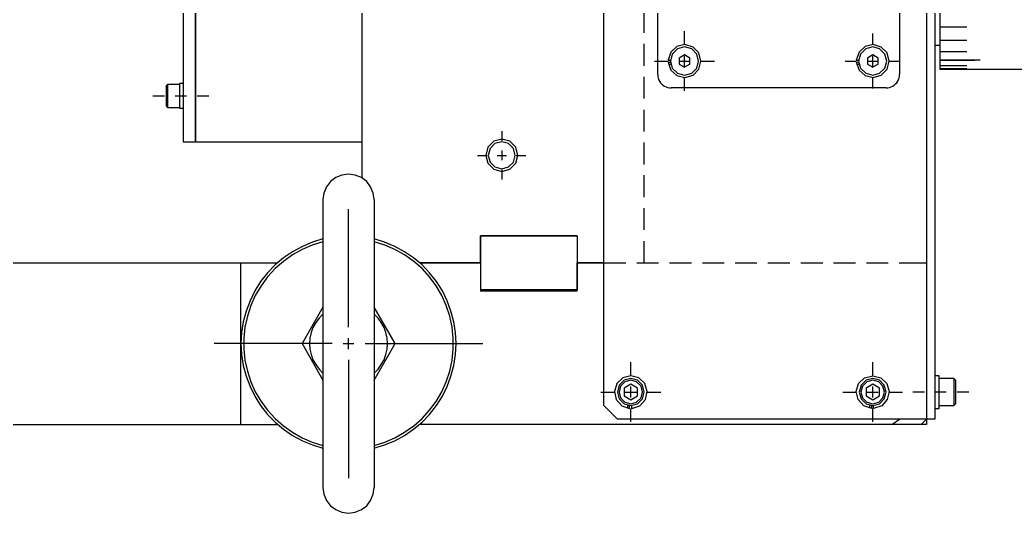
# Model space of a CAD drawing. Header units: millimetres. Extents: x -211 to 45495, y 24 to 52952.
# Drawn here: x 23777.1 to 24147.3, y 28059 to 28242.3 of the extents above; entities that cross this region are included whole.
import ezdxf

# ---------------------------------------------------------------- set-up
doc = ezdxf.new("R2010")
doc.units = ezdxf.units.MM
doc.layers.add('Layer2', color=7, linetype='Continuous')

# ---------------------------------------------------------------- blocks, each defined once
blk = doc.blocks.new('BLKF1075')
at = {"layer": 'Layer2', "color": 7, "linetype": 'Continuous', "lineweight": 25}
for p, q in [((23882.2, 28158.15), (23878.58, 28156.17)), ((23885.98, 28159.7), (23882.2, 28158.15)), ((23889.86, 28160.91), (23885.98, 28159.7)), ((23878.58, 28156.17), (23875.22, 28153.85)), ((23872.03, 28151.26), (23869.19, 28148.34)), ((23875.22, 28153.85), (23872.03, 28151.26)), ((23869.19, 28148.34), (23866.69, 28145.06)), ((23866.69, 28145.06), (23864.54, 28141.62)), ((23864.54, 28141.62), (23862.73, 28137.92)), ((23862.73, 28137.92), (23861.27, 28134.13)), ((23861.27, 28134.13), (23860.24, 28130.17)), ((23860.24, 28130.17), (23859.63, 28126.12)), ((23859.63, 28126.12), (23859.37, 28122.07)), ((23859.37, 28122.07), (23859.63, 28117.94)), ((23859.63, 28117.94), (23860.24, 28113.89)), ((23860.24, 28113.89), (23861.27, 28109.93)), ((23861.27, 28109.93), (23862.73, 28106.14)), ((23862.73, 28106.14), (23864.54, 28102.44)), ((23864.54, 28102.44), (23866.69, 28098.99)), ((23866.69, 28098.99), (23869.19, 28095.72)), ((23869.19, 28095.72), (23872.03, 28092.79)), ((23872.03, 28092.79), (23875.22, 28090.21)), ((23875.22, 28090.21), (23878.58, 28087.88)), ((23878.58, 28087.88), (23882.2, 28085.9)), ((23882.2, 28085.9), (23885.98, 28084.35))]:
    blk.add_line(p, q, dxfattribs=at)
blk = doc.blocks.new('BLKF1076')
at = {"layer": 'Layer2', "color": 7, "linetype": 'Continuous', "lineweight": 25}
for p, q in [((23916.55, 28158.15), (23912.77, 28159.7)), ((23920.17, 28156.17), (23916.55, 28158.15)), ((23923.53, 28153.85), (23920.17, 28156.17)), ((23926.72, 28151.26), (23923.53, 28153.85)), ((23929.56, 28148.34), (23926.72, 28151.26)), ((23932.06, 28145.06), (23929.56, 28148.34)), ((23934.29, 28141.62), (23932.06, 28145.06)), ((23936.1, 28137.92), (23934.29, 28141.62)), ((23937.48, 28134.13), (23936.1, 28137.92)), ((23938.51, 28130.17), (23937.48, 28134.13)), ((23939.2, 28126.12), (23938.51, 28130.17)), ((23939.37, 28122.07), (23939.2, 28126.12)), ((23939.2, 28117.94), (23939.37, 28122.07)), ((23938.51, 28113.89), (23939.2, 28117.94)), ((23937.48, 28109.93), (23938.51, 28113.89)), ((23936.1, 28106.14), (23937.48, 28109.93)), ((23934.29, 28102.44), (23936.1, 28106.14)), ((23932.06, 28098.99), (23934.29, 28102.44)), ((23929.56, 28095.72), (23932.06, 28098.99)), ((23926.72, 28092.79), (23929.56, 28095.72)), ((23923.53, 28090.21), (23926.72, 28092.79)), ((23916.55, 28085.9), (23920.17, 28087.88)), ((23920.17, 28087.88), (23923.53, 28090.21)), ((23908.89, 28083.15), (23912.77, 28084.35)), ((23912.77, 28084.35), (23916.55, 28085.9))]:
    blk.add_line(p, q, dxfattribs=at)
blk = doc.blocks.new('BLKF1077')
at = {"layer": 'Layer2', "color": 7, "linetype": 'Continuous', "lineweight": 25}
for p, q in [((23885.9, 28158.67), (23882.11, 28157.03)), ((23889.86, 28159.88), (23885.9, 28158.67)), ((23878.58, 28154.97), (23875.13, 28152.56)), ((23882.11, 28157.03), (23878.58, 28154.97)), ((23875.13, 28152.56), (23872.03, 28149.89)), ((23869.28, 28146.79), (23866.87, 28143.51)), ((23872.03, 28149.89), (23869.28, 28146.79)), ((23866.87, 28143.51), (23864.71, 28139.9)), ((23864.71, 28139.9), (23863.08, 28136.19)), ((23863.08, 28136.19), (23861.79, 28132.23)), ((23861.79, 28132.23), (23860.84, 28128.19)), ((23860.84, 28128.19), (23860.41, 28124.05)), ((23860.41, 28124.05), (23860.41, 28120.01)), ((23860.41, 28120.01), (23860.84, 28115.87)), ((23860.84, 28115.87), (23861.79, 28111.82)), ((23861.79, 28111.82), (23863.08, 28107.86)), ((23863.08, 28107.86), (23864.71, 28104.16)), ((23864.71, 28104.16), (23866.87, 28100.54)), ((23866.87, 28100.54), (23869.28, 28097.27)), ((23869.28, 28097.27), (23872.03, 28094.17)), ((23872.03, 28094.17), (23875.13, 28091.5)), ((23875.13, 28091.5), (23878.58, 28089.09)), ((23878.58, 28089.09), (23882.11, 28087.02)), ((23882.11, 28087.02), (23885.9, 28085.39))]:
    blk.add_line(p, q, dxfattribs=at)
blk = doc.blocks.new('BLKF1078')
at = {"layer": 'Layer2', "color": 7, "linetype": 'Continuous', "lineweight": 25}
for p, q in [((23916.64, 28157.03), (23912.85, 28158.67)), ((23920.26, 28154.97), (23916.64, 28157.03)), ((23923.62, 28152.56), (23920.26, 28154.97)), ((23926.72, 28149.89), (23923.62, 28152.56)), ((23929.47, 28146.79), (23926.72, 28149.89)), ((23931.97, 28143.51), (23929.47, 28146.79)), ((23934.04, 28139.9), (23931.97, 28143.51)), ((23935.76, 28136.19), (23934.04, 28139.9)), ((23937.05, 28132.23), (23935.76, 28136.19)), ((23937.91, 28128.19), (23937.05, 28132.23)), ((23938.34, 28124.05), (23937.91, 28128.19)), ((23938.34, 28120.01), (23938.34, 28124.05)), ((23937.91, 28115.87), (23938.34, 28120.01)), ((23937.05, 28111.82), (23937.91, 28115.87)), ((23935.76, 28107.86), (23937.05, 28111.82)), ((23934.04, 28104.16), (23935.76, 28107.86)), ((23931.97, 28100.54), (23934.04, 28104.16)), ((23929.47, 28097.27), (23931.97, 28100.54)), ((23926.72, 28094.17), (23929.47, 28097.27)), ((23920.26, 28089.09), (23923.62, 28091.5)), ((23923.62, 28091.5), (23926.72, 28094.17)), ((23916.64, 28087.02), (23920.26, 28089.09)), ((23908.89, 28084.18), (23912.85, 28085.39)), ((23912.85, 28085.39), (23916.64, 28087.02))]:
    blk.add_line(p, q, dxfattribs=at)
blk = doc.blocks.new('BLKF1079')
at = {"layer": 'Layer2', "color": 7, "linetype": 'Continuous', "lineweight": 25}
for p, q in [((23911.56, 28129.91), (23910.35, 28131.54)), ((23912.59, 28128.01), (23911.56, 28129.91)), ((23913.28, 28126.12), (23912.59, 28128.01)), ((23913.71, 28124.05), (23913.28, 28126.12)), ((23913.89, 28122.07), (23913.71, 28124.05)), ((23913.71, 28120.01), (23913.89, 28122.07)), ((23912.59, 28116.04), (23913.28, 28117.94)), ((23913.28, 28117.94), (23913.71, 28120.01)), ((23910.35, 28112.51), (23911.56, 28114.24)), ((23911.56, 28114.24), (23912.59, 28116.04)), ((23908.89, 28111.05), (23910.35, 28112.51))]:
    blk.add_line(p, q, dxfattribs=at)
blk = doc.blocks.new('BLKF1080')
at = {"layer": 'Layer2', "color": 7, "linetype": 'Continuous', "lineweight": 25}
for p, q in [((23889.86, 28133.01), (23888.4, 28131.54)), ((23887.19, 28129.91), (23886.16, 28128.01)), ((23888.4, 28131.54), (23887.19, 28129.91)), ((23885.47, 28126.12), (23885.04, 28124.05)), ((23886.16, 28128.01), (23885.47, 28126.12)), ((23885.04, 28124.05), (23884.86, 28122.07)), ((23884.86, 28122.07), (23885.04, 28120.01)), ((23885.04, 28120.01), (23885.47, 28117.94)), ((23885.47, 28117.94), (23886.16, 28116.04)), ((23886.16, 28116.04), (23887.19, 28114.24)), ((23887.19, 28114.24), (23888.4, 28112.51))]:
    blk.add_line(p, q, dxfattribs=at)
blk = doc.blocks.new('BLKF1081')
at = {"layer": 'Layer2', "color": 7, "linetype": 'Continuous', "lineweight": 25}
for p, q in [((23889.86, 28068.51), (23890.2, 28066.1)), ((23890.2, 28066.1), (23891.15, 28063.77)), ((23907.6, 28063.77), (23908.55, 28066.1)), ((23891.15, 28063.77), (23892.7, 28061.79)), ((23892.7, 28061.79), (23894.6, 28060.33)), ((23904.15, 28060.33), (23906.13, 28061.79)), ((23906.13, 28061.79), (23907.6, 28063.77)), ((23894.6, 28060.33), (23896.92, 28059.38)), ((23896.92, 28059.38), (23899.42, 28059.04)), ((23899.42, 28059.04), (23901.83, 28059.38)), ((23901.83, 28059.38), (23904.15, 28060.33))]:
    blk.add_line(p, q, dxfattribs=at)
blk = doc.blocks.new('BLKF1082')
at = {"layer": 'Layer2', "color": 7, "linetype": 'Continuous', "lineweight": 25}
for p, q in [((23894.6, 28183.73), (23892.7, 28182.27)), ((23896.92, 28184.68), (23894.6, 28183.73)), ((23899.42, 28185.02), (23896.92, 28184.68)), ((23901.83, 28184.68), (23899.42, 28185.02)), ((23904.15, 28183.73), (23901.83, 28184.68)), ((23906.13, 28182.27), (23904.15, 28183.73)), ((23891.15, 28180.29), (23890.2, 28177.96)), ((23892.7, 28182.27), (23891.15, 28180.29)), ((23907.6, 28180.29), (23906.13, 28182.27)), ((23908.55, 28177.96), (23907.6, 28180.29)), ((23890.2, 28177.96), (23889.86, 28175.55)), ((23908.89, 28175.55), (23908.55, 28177.96))]:
    blk.add_line(p, q, dxfattribs=at)
blk = doc.blocks.new('BLKF1273')
at = {"layer": 'Layer2', "color": 7, "linetype": 'Continuous', "lineweight": 25}
for p, q in [((24096.88, 28105.45), (24094.38, 28106.92)), ((24091.88, 28105.45), (24091.88, 28102.61)), ((24091.88, 28102.61), (24094.38, 28101.15)), ((24094.38, 28101.15), (24096.88, 28102.61)), ((24096.88, 28102.61), (24096.88, 28105.45))]:
    blk.add_line(p, q, dxfattribs=at)
blk = doc.blocks.new('BLKF1274')
at = {"layer": 'Layer2', "color": 7, "linetype": 'Continuous', "lineweight": 25}
for p, q in [((24090.59, 28106.23), (24089.99, 28103.99)), ((24092.14, 28107.86), (24090.59, 28106.23)), ((24094.38, 28108.47), (24092.14, 28107.86)), ((24096.62, 28107.86), (24094.38, 28108.47)), ((24098.17, 28106.23), (24096.62, 28107.86)), ((24098.77, 28103.99), (24098.17, 28106.23)), ((24089.99, 28103.99), (24090.59, 28101.84)), ((24090.59, 28101.84), (24092.14, 28100.2)), ((24092.14, 28100.2), (24094.38, 28099.6)), ((24094.38, 28099.6), (24096.62, 28100.2)), ((24096.62, 28100.2), (24098.17, 28101.84))]:
    blk.add_line(p, q, dxfattribs=at)
blk = doc.blocks.new('BLKF1275')
at = {"layer": 'Layer2', "color": 7, "linetype": 'Continuous', "lineweight": 25}
for p, q in [((24090.07, 28106.57), (24089.39, 28103.99)), ((24091.88, 28108.38), (24090.07, 28106.57)), ((24094.38, 28109.07), (24091.88, 28108.38)), ((24096.88, 28108.38), (24094.38, 28109.07)), ((24098.69, 28106.57), (24096.88, 28108.38)), ((24099.37, 28103.99), (24098.69, 28106.57)), ((24089.39, 28103.99), (24090.07, 28101.49)), ((24090.07, 28101.49), (24091.88, 28099.68)), ((24091.88, 28099.68), (24094.38, 28098.99)), ((24094.38, 28098.99), (24096.88, 28099.68)), ((24096.88, 28099.68), (24098.69, 28101.49))]:
    blk.add_line(p, q, dxfattribs=at)
blk = doc.blocks.new('BLKF1276')
at = {"layer": 'Layer2', "color": 7, "linetype": 'Continuous', "lineweight": 25}
for p, q in [((24006.89, 28105.45), (24004.39, 28106.92)), ((24001.89, 28102.61), (24004.39, 28101.15)), ((24004.39, 28101.15), (24006.89, 28102.61)), ((24006.89, 28102.61), (24006.89, 28105.45))]:
    blk.add_line(p, q, dxfattribs=at)
blk = doc.blocks.new('BLKF1277')
at = {"layer": 'Layer2', "color": 7, "linetype": 'Continuous', "lineweight": 25}
for p, q in [((24000.6, 28106.23), (24000, 28103.99)), ((24002.15, 28107.86), (24000.6, 28106.23)), ((24004.39, 28108.47), (24002.15, 28107.86)), ((24006.54, 28107.86), (24004.39, 28108.47)), ((24008.18, 28106.23), (24006.54, 28107.86)), ((24008.78, 28103.99), (24008.18, 28106.23)), ((24000, 28103.99), (24000.6, 28101.84)), ((24000.6, 28101.84), (24002.15, 28100.2)), ((24002.15, 28100.2), (24004.39, 28099.6)), ((24004.39, 28099.6), (24006.54, 28100.2)), ((24006.54, 28100.2), (24008.18, 28101.84))]:
    blk.add_line(p, q, dxfattribs=at)
blk = doc.blocks.new('BLKF1278')
at = {"layer": 'Layer2', "color": 7, "linetype": 'Continuous', "lineweight": 25}
for p, q in [((24000.09, 28106.57), (23999.4, 28103.99)), ((24001.89, 28108.38), (24000.09, 28106.57)), ((24004.39, 28109.07), (24001.89, 28108.38)), ((24006.89, 28108.38), (24004.39, 28109.07)), ((24008.7, 28106.57), (24006.89, 28108.38)), ((24009.39, 28103.99), (24008.7, 28106.57)), ((23999.4, 28103.99), (24000.09, 28101.49)), ((24000.09, 28101.49), (24001.89, 28099.68)), ((24001.89, 28099.68), (24004.39, 28098.99)), ((24004.39, 28098.99), (24006.89, 28099.68)), ((24006.89, 28099.68), (24008.7, 28101.49))]:
    blk.add_line(p, q, dxfattribs=at)
blk = doc.blocks.new('BLKF1295')
at = {"layer": 'Layer2', "color": 7, "linetype": 'Continuous', "lineweight": 25}
for p, q in [((24094.38, 28232.3), (24091.8, 28231.61)), ((24096.96, 28231.61), (24094.38, 28232.3)), ((24089.82, 28229.63), (24089.13, 28227.05)), ((24091.8, 28231.61), (24089.82, 28229.63)), ((24098.94, 28229.63), (24096.96, 28231.61)), ((24099.63, 28227.05), (24098.94, 28229.63)), ((24089.13, 28227.05), (24089.82, 28224.38)), ((24089.82, 28224.38), (24091.8, 28222.48)), ((24091.8, 28222.48), (24094.38, 28221.79)), ((24094.38, 28221.79), (24096.96, 28222.48)), ((24096.96, 28222.48), (24098.94, 28224.38))]:
    blk.add_line(p, q, dxfattribs=at)
blk = doc.blocks.new('BLKF1296')
at = {"layer": 'Layer2', "color": 7, "linetype": 'Continuous', "lineweight": 25}
for p, q in [((24024.37, 28232.3), (24021.79, 28231.61)), ((24027.04, 28231.61), (24024.37, 28232.3)), ((24019.81, 28229.63), (24019.12, 28227.05)), ((24021.79, 28231.61), (24019.81, 28229.63)), ((24028.93, 28229.63), (24027.04, 28231.61)), ((24029.62, 28227.05), (24028.93, 28229.63)), ((24019.12, 28227.05), (24019.81, 28224.38)), ((24019.81, 28224.38), (24021.79, 28222.48)), ((24021.79, 28222.48), (24024.37, 28221.79)), ((24024.37, 28221.79), (24027.04, 28222.48)), ((24027.04, 28222.48), (24028.93, 28224.38))]:
    blk.add_line(p, q, dxfattribs=at)
blk = doc.blocks.new('BLKF1355')
at = {"layer": 'Layer2', "color": 7, "linetype": 'Continuous', "lineweight": 25}
for p, q in [((24104.02, 28220.16), (24104.2, 28220.76)), ((24104.2, 28220.76), (24104.37, 28221.36)), ((24099.37, 28217.06), (24100.06, 28217.06)), ((24100.06, 28217.06), (24100.67, 28217.23)), ((24100.67, 28217.23), (24101.27, 28217.4)), ((24101.27, 28217.4), (24101.87, 28217.66)), ((24101.87, 28217.66), (24102.39, 28218.09)), ((24102.39, 28218.09), (24102.91, 28218.52)), ((24102.91, 28218.52), (24103.34, 28218.95)), ((24103.34, 28218.95), (24103.68, 28219.55)), ((24103.68, 28219.55), (24104.02, 28220.16))]:
    blk.add_line(p, q, dxfattribs=at)
blk = doc.blocks.new('BLKF1356')
at = {"layer": 'Layer2', "color": 7, "linetype": 'Continuous', "lineweight": 25}
for p, q in [((24014.38, 28222.05), (24014.47, 28221.36)), ((24014.47, 28221.36), (24014.55, 28220.76)), ((24014.55, 28220.76), (24014.72, 28220.16)), ((24014.72, 28220.16), (24015.07, 28219.55)), ((24015.07, 28219.55), (24015.41, 28218.95)), ((24015.41, 28218.95), (24015.84, 28218.52)), ((24015.84, 28218.52), (24016.36, 28218.09)), ((24016.36, 28218.09), (24016.88, 28217.66)), ((24016.88, 28217.66), (24017.48, 28217.4)), ((24017.48, 28217.4), (24018.08, 28217.23)), ((24018.08, 28217.23), (24018.77, 28217.06))]:
    blk.add_line(p, q, dxfattribs=at)
blk = doc.blocks.new('BLKF1426')
at = {"layer": 'Layer2', "color": 7, "linetype": 'Continuous', "lineweight": 25}
for p, q in [((24004.39, 28110.1), (24001.38, 28109.33)), ((24007.41, 28109.33), (24004.39, 28110.1)), ((23999.14, 28107.17), (23998.28, 28104.25)), ((24001.38, 28109.33), (23999.14, 28107.17)), ((24009.64, 28107.17), (24007.41, 28109.33)), ((24010.51, 28104.25), (24009.64, 28107.17)), ((23998.28, 28104.25), (23998.97, 28101.23)), ((24009.82, 28101.23), (24010.51, 28104.25)), ((23998.97, 28101.23), (24001.03, 28098.91)), ((24004.74, 28097.96), (24007.75, 28098.91)), ((24007.75, 28098.91), (24009.82, 28101.23))]:
    blk.add_line(p, q, dxfattribs=at)
blk = doc.blocks.new('BLKF1427')
at = {"layer": 'Layer2', "color": 7, "linetype": 'Continuous', "lineweight": 25}
for p, q in [((24091.37, 28109.33), (24094.38, 28110.1)), ((24094.38, 28110.1), (24097.39, 28109.33)), ((24088.27, 28104.25), (24089.13, 28107.17)), ((24089.13, 28107.17), (24091.37, 28109.33)), ((24097.39, 28109.33), (24099.63, 28107.17)), ((24099.63, 28107.17), (24100.49, 28104.25)), ((24088.96, 28101.23), (24088.27, 28104.25)), ((24100.49, 28104.25), (24099.81, 28101.23)), ((24091.02, 28098.91), (24088.96, 28101.23)), ((24094.04, 28097.96), (24091.02, 28098.91)), ((24099.81, 28101.23), (24097.74, 28098.91))]:
    blk.add_line(p, q, dxfattribs=at)
blk = doc.blocks.new('BLKF1445')
at = {"layer": 'Layer2', "color": 7, "linetype": 'Continuous', "lineweight": 25}
for p, q in [((24021.53, 28232.47), (24019.29, 28230.32)), ((24024.54, 28233.16), (24021.53, 28232.47)), ((24027.56, 28232.21), (24024.54, 28233.16)), ((24029.71, 28230.06), (24027.56, 28232.21)), ((24030.48, 28227.05), (24029.71, 28230.06)), ((24018.26, 28226.61), (24019.29, 28223.69)), ((24029.71, 28224.03), (24030.48, 28227.05)), ((24019.29, 28223.69), (24021.53, 28221.62)), ((24021.53, 28221.62), (24024.54, 28220.93)), ((24024.54, 28220.93), (24027.56, 28221.79)), ((24027.56, 28221.79), (24029.71, 28224.03))]:
    blk.add_line(p, q, dxfattribs=at)
blk = doc.blocks.new('BLKF1446')
at = {"layer": 'Layer2', "color": 7, "linetype": 'Continuous', "lineweight": 25}
for p, q in [((24091.54, 28232.47), (24089.3, 28230.32)), ((24094.55, 28233.16), (24091.54, 28232.47)), ((24097.57, 28232.21), (24094.55, 28233.16)), ((24099.72, 28230.06), (24097.57, 28232.21)), ((24100.49, 28227.05), (24099.72, 28230.06)), ((24088.27, 28226.61), (24089.3, 28223.69)), ((24099.72, 28224.03), (24100.49, 28227.05)), ((24089.3, 28223.69), (24091.54, 28221.62)), ((24091.54, 28221.62), (24094.55, 28220.93)), ((24094.55, 28220.93), (24097.57, 28221.79)), ((24097.57, 28221.79), (24099.72, 28224.03))]:
    blk.add_line(p, q, dxfattribs=at)
blk = doc.blocks.new('BLKF1471')
at = {"layer": 'Layer2', "color": 7, "linetype": 'Continuous', "lineweight": 25}
for p, q in [((23951.17, 28195.01), (23950.4, 28192)), ((23953.41, 28197.25), (23951.17, 28195.01)), ((23956.43, 28198.02), (23953.41, 28197.25)), ((23959.35, 28197.25), (23956.43, 28198.02)), ((23961.59, 28195.01), (23959.35, 28197.25)), ((23962.37, 28192), (23961.59, 28195.01)), ((23950.4, 28192), (23951.17, 28189.07)), ((23951.17, 28189.07), (23953.41, 28186.83)), ((23959.35, 28186.83), (23961.59, 28189.07)), ((23953.41, 28186.83), (23956.43, 28186.05)), ((23956.43, 28186.05), (23959.35, 28186.83))]:
    blk.add_line(p, q, dxfattribs=at)
blk = doc.blocks.new('BLKF1472')
at = {"layer": 'Layer2', "color": 7, "linetype": 'Continuous', "lineweight": 25}
for p, q in [((23953.84, 28196.39), (23952.03, 28194.58)), ((23956.43, 28197.08), (23953.84, 28196.39)), ((23958.92, 28196.39), (23956.43, 28197.08)), ((23960.73, 28194.58), (23958.92, 28196.39)), ((23952.03, 28194.58), (23951.34, 28192)), ((23951.34, 28192), (23952.03, 28189.5)), ((23961.42, 28192), (23960.73, 28194.58)), ((23952.03, 28189.5), (23953.84, 28187.69)), ((23953.84, 28187.69), (23956.43, 28187)), ((23956.43, 28187), (23958.92, 28187.69)), ((23958.92, 28187.69), (23960.73, 28189.5))]:
    blk.add_line(p, q, dxfattribs=at)
blk = doc.blocks.new('BLKF800')
at = {"layer": 'Layer2', "color": 7, "linetype": 'Continuous', "lineweight": 25}
for p, q in [((24114.36, 28490.04), (24114.36, 28094)), ((24117.54, 28490.04), (24117.54, 28094)), ((23994.4, 28098.99), (23994.4, 28485.04)), ((23904.41, 28183.64), (23904.41, 28400.48)), ((23837.85, 28387.05), (23837.85, 28196.99)), ((23842.41, 28196.99), (23842.41, 28387.05)), ((23842.41, 28387.05), (23842.41, 28196.99)), ((24014.38, 28222.05), (24014.38, 28361.99)), ((24104.37, 28361.99), (24104.37, 28222.05)), ((24119.35, 28284.31), (24119.35, 28224.03)), ((24009.39, 28237.47), (24009.39, 28245.56)), ((24129.34, 28239.62), (24119.35, 28239.62)), ((24129.34, 28239.62), (24119.35, 28239.62)), ((24024.37, 28233.16), (24024.37, 28238.15)), ((24094.38, 28233.16), (24094.38, 28237.29)), ((24009.39, 28225.24), (24009.39, 28233.42)), ((24117.54, 28232.99), (24119.35, 28232.99)), ((24129.34, 28234.62), (24119.35, 28234.62)), ((24129.34, 28234.62), (24119.35, 28234.62)), ((24019.29, 28230.32), (24018.26, 28227.39)), ((24024.37, 28229.37), (24022.39, 28228.16)), ((24022.39, 28228.16), (24022.39, 28225.84)), ((24026.35, 28228.16), (24024.37, 28229.37)), ((24024.37, 28224.98), (24024.37, 28229.03)), ((24026.35, 28225.84), (24026.35, 28228.16)), ((24089.3, 28230.32), (24088.27, 28227.39)), ((24094.38, 28229.37), (24092.4, 28228.16)), ((24092.4, 28228.16), (24092.4, 28225.84)), ((24096.36, 28228.16), (24094.38, 28229.37)), ((24094.38, 28224.98), (24094.38, 28229.03)), ((24096.36, 28225.84), (24096.36, 28228.16)), ((24129.34, 28230.49), (24119.35, 28230.49)), ((24129.34, 28230.49), (24119.35, 28230.49)), ((24013.26, 28227.05), (24018.26, 28227.05)), ((24018.26, 28227.39), (24019.12, 28227.39)), ((24018.26, 28226.61), (24019.12, 28226.61)), ((24018.43, 28225.93), (24019.29, 28225.93)), ((24022.39, 28227.05), (24026.44, 28227.05)), ((24022.39, 28225.84), (24024.37, 28224.72)), ((24026.35, 28225.84), (24024.37, 28224.72)), ((24028.93, 28224.38), (24029.62, 28227.05)), ((24030.48, 28227.05), (24035.48, 28227.05)), ((24084.13, 28227.05), (24088.27, 28227.05)), ((24088.27, 28227.39), (24089.13, 28227.39)), ((24088.27, 28226.61), (24089.13, 28226.61)), ((24088.35, 28225.93), (24089.21, 28225.93)), ((24092.31, 28227.05), (24096.45, 28227.05)), ((24092.4, 28225.84), (24094.38, 28224.72)), ((24096.36, 28225.84), (24094.38, 28224.72)), ((24098.94, 28224.38), (24099.63, 28227.05)), ((24100.49, 28227.05), (24104.63, 28227.05)), ((24134.34, 28227.39), (24119.35, 28227.39)), ((24119.35, 28227.39), (24132.36, 28227.39)), ((24129.34, 28225.24), (24119.35, 28225.24)), ((24129.34, 28225.24), (24119.35, 28225.24)), ((24009.39, 28213.09), (24009.39, 28221.19)), ((24024.37, 28215.94), (24024.37, 28220.93)), ((24094.38, 28216.8), (24094.38, 28220.93)), ((24104.37, 28221.36), (24104.37, 28222.05)), ((24129.34, 28224.2), (24119.35, 28224.2)), ((24129.34, 28224.2), (24119.35, 28224.2)), ((24119.35, 28224.03), (24172.4, 28224.03)), ((23832.08, 28218.35), (23831.56, 28217.83)), ((23831.56, 28217.83), (23831.56, 28210.34)), ((23832.08, 28218.35), (23832.08, 28209.82)), ((23836.55, 28218.35), (23832.08, 28218.35)), ((23836.55, 28218.69), (23836.55, 28209.48)), ((23837.85, 28218.69), (23836.55, 28218.69)), ((24018.77, 28217.06), (24019.37, 28217.06)), ((24099.37, 28217.06), (24019.37, 28217.06)), ((23826.57, 28214.13), (23830.87, 28214.13)), ((23834.92, 28214.13), (23839.05, 28214.13)), ((23843.1, 28214.13), (23847.41, 28214.13)), ((23831.56, 28210.34), (23832.08, 28209.82)), ((23832.08, 28209.82), (23836.55, 28209.82)), ((23836.55, 28209.48), (23837.85, 28209.48)), ((24009.39, 28200.87), (24009.39, 28208.96)), ((23956.43, 28201.04), (23956.43, 28197.42)), ((23837.85, 28196.99), (23842.41, 28196.99)), ((23842.41, 28196.99), (23904.41, 28196.99)), ((24009.39, 28188.64), (24009.39, 28196.82)), ((23947.38, 28192), (23951, 28192)), ((23954.62, 28192), (23958.15, 28192)), ((23956.43, 28193.81), (23956.43, 28190.19)), ((23960.73, 28189.5), (23961.42, 28192)), ((23961.59, 28189.07), (23962.37, 28192)), ((23961.76, 28192), (23965.38, 28192)), ((23956.43, 28186.66), (23956.43, 28183.04)), ((24009.39, 28176.41), (24009.39, 28184.59)), ((23889.86, 28175.55), (23889.86, 28068.51)), ((23908.89, 28175.55), (23908.89, 28068.51)), ((23899.42, 28128.1), (23899.42, 28172.02)), ((24009.39, 28164.27), (24009.39, 28172.36)), ((23948.42, 28162.03), (23984.41, 28162.03)), ((23948.42, 28152.04), (23948.42, 28162.03)), ((23948.42, 28162.03), (23948.42, 28142.05)), ((23984.41, 28162.03), (23948.42, 28162.03)), ((23984.41, 28162.03), (23984.41, 28152.04)), ((23984.41, 28162.03), (23984.41, 28142.05)), ((23912.77, 28159.7), (23908.89, 28160.91)), ((23912.85, 28158.67), (23908.89, 28159.88)), ((24009.39, 28152.04), (24009.39, 28160.13)), ((23699.37, 28152.04), (23872.89, 28152.04)), ((23859.37, 28092.02), (23859.37, 28152.04)), ((23948.42, 28152.04), (23925.85, 28152.04)), ((23925.85, 28152.04), (23948.42, 28152.04)), ((23948.42, 28152.04), (23948.42, 28141.53)), ((23994.4, 28152.04), (23984.41, 28152.04)), ((23984.41, 28141.53), (23984.41, 28152.04)), ((23984.41, 28152.04), (23994.4, 28152.04)), ((23994.4, 28152.04), (24002.5, 28152.04)), ((24006.63, 28152.04), (24014.72, 28152.04)), ((24018.77, 28152.04), (24026.95, 28152.04)), ((24031, 28152.04), (24039.09, 28152.04)), ((24043.23, 28152.04), (24051.32, 28152.04)), ((24055.37, 28152.04), (24063.55, 28152.04)), ((24067.6, 28152.04), (24075.78, 28152.04)), ((24079.83, 28152.04), (24087.92, 28152.04)), ((24092.06, 28152.04), (24100.15, 28152.04)), ((24104.2, 28152.04), (24114.36, 28152.04)), ((23984.41, 28142.05), (23948.42, 28142.05)), ((23984.41, 28141.53), (23948.42, 28141.53)), ((23968.4, 28141.53), (23968.4, 28142.05)), ((23889.86, 28135.59), (23882.11, 28122.07)), ((23916.73, 28122.07), (23908.89, 28135.59)), ((23910.35, 28131.54), (23908.89, 28133.01)), ((23893.3, 28122.07), (23849.39, 28122.07)), ((23882.11, 28122.07), (23889.86, 28108.47)), ((23897.35, 28122.07), (23901.4, 28122.07)), ((23899.42, 28120.01), (23899.42, 28124.05)), ((23905.53, 28122.07), (23949.36, 28122.07)), ((23908.89, 28108.47), (23916.73, 28122.07)), ((23899.42, 28115.96), (23899.42, 28072.04)), ((24004.39, 28110.1), (24004.39, 28115.1)), ((24094.38, 28110.1), (24094.38, 28115.1)), ((23888.4, 28112.51), (23889.86, 28111.05)), ((24119.09, 28110.1), (24117.54, 28110.1)), ((24119.09, 28097.96), (24119.09, 28110.1)), ((24004.39, 28106.92), (24001.89, 28105.45)), ((24004.39, 28102.01), (24004.39, 28106.05)), ((24094.38, 28106.92), (24091.88, 28105.45)), ((24094.38, 28102.01), (24094.38, 28106.05)), ((24124.52, 28109.07), (24119.09, 28109.07)), ((24125.12, 28108.47), (24124.52, 28109.07)), ((24124.52, 28109.07), (24124.52, 28098.99)), ((24125.12, 28108.47), (24125.12, 28099.6)), ((23993.28, 28103.99), (23998.28, 28103.99)), ((24001.89, 28105.45), (24001.89, 28102.61)), ((24002.32, 28103.99), (24006.46, 28103.99)), ((24008.18, 28101.84), (24008.78, 28103.99)), ((24008.7, 28101.49), (24009.39, 28103.99)), ((24010.51, 28103.99), (24015.5, 28103.99)), ((24083.27, 28103.99), (24088.27, 28103.99)), ((24092.31, 28103.99), (24096.45, 28103.99)), ((24098.17, 28101.84), (24098.77, 28103.99)), ((24098.69, 28101.49), (24099.37, 28103.99)), ((24100.49, 28103.99), (24105.49, 28103.99)), ((24113.67, 28103.99), (24109.36, 28103.99)), ((24121.76, 28103.99), (24117.72, 28103.99)), ((24130.12, 28103.99), (24125.81, 28103.99)), ((23994.4, 28098.99), (23999.4, 28094)), ((24001.03, 28098.91), (24003.96, 28097.96)), ((24003.27, 28098.05), (24003.27, 28099.17)), ((24003.96, 28097.96), (24003.96, 28099.08)), ((24004.74, 28097.96), (24004.74, 28099.08)), ((24093.26, 28098.05), (24093.26, 28099.17)), ((24094.04, 28097.96), (24094.04, 28099.08)), ((24094.72, 28097.96), (24094.72, 28099.08)), ((24097.74, 28098.91), (24094.72, 28097.96)), ((24119.09, 28098.99), (24124.52, 28098.99)), ((24124.52, 28098.99), (24125.12, 28099.6)), ((24004.39, 28092.97), (24004.39, 28097.96)), ((24094.38, 28092.97), (24094.38, 28097.96)), ((24117.54, 28097.96), (24118.75, 28097.96)), ((24118.32, 28097.96), (24119.09, 28097.96)), ((24118.75, 28097.96), (24118.84, 28098.05)), ((24118.84, 28098.05), (24119.09, 28098.05)), ((23687.41, 28092.02), (23872.89, 28092.02)), ((24112.38, 28092.02), (23925.85, 28092.02)), ((24117.54, 28094), (23999.4, 28094)), ((24101.53, 28092.02), (24104.37, 28094)), ((24114.36, 28094), (24112.38, 28092.02)), ((24114.36, 28092.02), (24112.38, 28092.02)), ((24114.36, 28094), (24114.36, 28092.02)), ((23885.9, 28085.39), (23889.86, 28084.18)), ((23885.98, 28084.35), (23889.86, 28083.15)), ((23908.55, 28066.1), (23908.89, 28068.51))]:
    blk.add_line(p, q, dxfattribs=at)
for name in ['BLKF1445', 'BLKF1296', 'BLKF1446', 'BLKF1295', 'BLKF1356', 'BLKF1355', 'BLKF1471', 'BLKF1472', 'BLKF1082', 'BLKF1075', 'BLKF1077', 'BLKF1076', 'BLKF1078', 'BLKF1080', 'BLKF1079', 'BLKF1426', 'BLKF1427', 'BLKF1278', 'BLKF1277', 'BLKF1276', 'BLKF1275', 'BLKF1274', 'BLKF1273', 'BLKF1081']:
    blk.add_blockref(name, (0, 0), dxfattribs=at)

msp = doc.modelspace()

# ---------------------------------------------------------------- block references
at = {"layer": 'Layer2', "color": 7, "linetype": 'Continuous', "lineweight": 25}
msp.add_blockref('BLKF800', (0, 0), dxfattribs=at)

doc.saveas('drawing.dxf')
